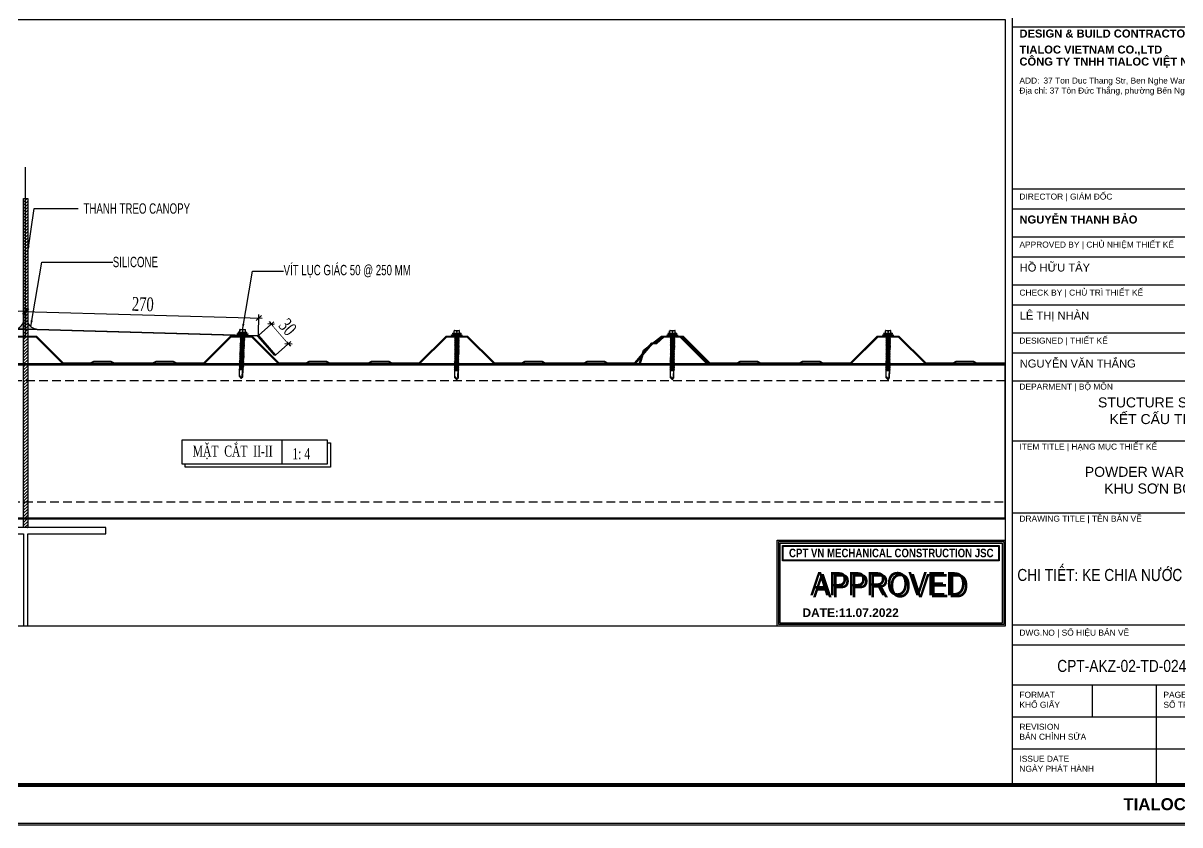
# Model space of a CAD drawing. Header units: inches. Extents: x 340055 to 349452, y -34649 to -30845.
# Drawn here: x 344482.1 to 344817.4, y -33306.8 to -33074.5 of the extents above; entities that cross this region are included whole.
import ezdxf
from ezdxf.enums import TextEntityAlignment as Align

# ---------------------------------------------------------------- set-up
doc = ezdxf.new("R2010")
doc.units = ezdxf.units.IN
doc.header["$MEASUREMENT"] = 0
doc.linetypes.add('HIDDEN', pattern=[0.375, 0.25, -0.125])
for name, color, linetype in [('0 @ 1', 7, 'Continuous'), ('1', 1, 'Continuous'), ('2', 2, 'Continuous'), ('3', 3, 'Continuous'), ('9', 9, 'Continuous'), ('DIM', 8, 'Continuous'), ('flashing', 6, 'Continuous'), ('NET IN', 3, 'Continuous'), ('STRUCTURE', 1, 'Continuous')]:
    doc.layers.add(name, color=color, linetype=linetype)
doc.layers.add('Cover text', color=7, linetype='Continuous', true_color=0x52370f)
for name, color, linetype, lineweight in [('TEXT @ 1', 7, 'Continuous', 20), ('TL-TIILE BLOCK A2$0$TL-TITLE BLOCK - TEXT @ 1', 7, 'Continuous', 25), ('TL-TIILE BLOCK A2$0$TL-TITLE BLOCK 1', 7, 'Continuous', 50), ('TL-TIILE BLOCK A2$0$TL-TITLE BLOCK 2', 7, 'Continuous', 25)]:
    doc.layers.add(name, color=color, linetype=linetype, lineweight=lineweight)
doc.styles.add('2501', font='', dxfattribs={"height": 250})
doc.styles.add('HX3', font='')
doc.styles.add('ST1', font='times.ttf', dxfattribs={"width": 0.7})
doc.styles.add('ST1H', font='vnshxh.shx', dxfattribs={"width": 0.7})
doc.styles.add('TIEU DE', font='', dxfattribs={"width": 0.8})
doc.styles.add('TL-TIILE BLOCK A2$0$MEP-TEXT T.BLOCK 1', font='arial.ttf', dxfattribs={"height": 1.5})
doc.styles.add('TL-TIILE BLOCK A2$0$MEP-TEXT T.BLOCK 2', font='arial.ttf')
doc.styles.add('TL-TIILE BLOCK A2$0$MEP-TEXT T.BLOCK 3', font='arial.ttf', dxfattribs={"height": 3})
doc.styles.get('2501').set_extended_font_data('.VnArialH', bold=True)
doc.styles.get('HX3').set_extended_font_data('.VnBlackH')
doc.styles.get('TIEU DE').set_extended_font_data('.VnArial NarrowH')
doc.dimstyles.new('3', dxfattribs={"dimtxt": 3.5, "dimasz": 1.8, "dimexe": 1, "dimexo": 0, "dimgap": 1, "dimtad": 1, "dimdec": 0, "dimlfac": 3, "dimzin": 0, "dimdsep": 46, "dimtxsty": 'ST1H', "dimblk": 'OBLIQUE', "dimcen": 1, "dimdle": 1, "dimclrd": 8, "dimclre": 8, "dimclrt": 3, "dimadec": 0, "dimazin": 0, "dimtfac": 1, "dimtdec": 0, "dimtix": 1, "dimtofl": 0, "dimtmove": 1, "dimatfit": 3, "dimfxl": 0, "dimtolj": 1, "dimtzin": 0, "dimlwd": -1, "dimlwe": -1, "dimarcsym": 0})
doc.dimstyles.new('4', dxfattribs={"dimtxt": 4, "dimasz": 1.5, "dimexe": 1, "dimexo": 0, "dimgap": 1, "dimtad": 1, "dimdec": 0, "dimlfac": 4, "dimzin": 0, "dimdsep": 46, "dimtxsty": 'ST1', "dimblk": 'OBLIQUE', "dimcen": 1, "dimdle": 1, "dimclrd": 8, "dimclre": 8, "dimclrt": 3, "dimadec": 0, "dimazin": 0, "dimtfac": 1, "dimtdec": 0, "dimtix": 1, "dimtmove": 0, "dimatfit": 3, "dimfxl": 0, "dimtolj": 1, "dimtzin": 0, "dimlwd": -1, "dimlwe": -1, "dimarcsym": 0})

# ---------------------------------------------------------------- blocks, each defined once
blk = doc.blocks.new('A$C26A6701F')
at = {"layer": 'STRUCTURE', "color": 1, "linetype": 'Continuous'}
for p, q in [((0.93, 17.84), (0.93, 18.77)), ((0.97, 17.84), (1.03, 18.61)), ((1.07, 18.91), (2.93, 18.91)), ((1.91, 18.61), (1.97, 17.84)), ((2.04, 17.84), (2.1, 18.61)), ((2.97, 18.61), (3.04, 17.84)), ((3.07, 17.84), (3.07, 18.77)), ((0, 17.21), (1.33, 17.54)), ((0, 17.08), (0, 17.21)), ((0, 17.21), (4, 17.21)), ((4, 17.08), (0, 17.08)), ((3.94, 16.71), (0.06, 16.71)), ((0.4, 17.84), (3.6, 17.84)), ((0.4, 17.57), (1.2, 17.57)), ((1.12, 14.3), (2.9, 14.57)), ((1.39, 14.5), (1.12, 14.3)), ((1.12, 14.3), (1.38, 14.19)), ((1.12, 13.82), (2.9, 14.1)), ((1.39, 14.03), (1.12, 13.82)), ((1.12, 13.82), (1.38, 13.72)), ((1.12, 13.35), (2.89, 13.63)), ((1.38, 13.56), (1.12, 13.35)), ((1.13, 15.25), (2.9, 15.52)), ((1.39, 15.45), (1.13, 15.25)), ((1.13, 15.25), (1.39, 15.14)), ((1.13, 14.77), (2.9, 15.05)), ((1.39, 14.98), (1.13, 14.77)), ((1.13, 14.77), (1.39, 14.66)), ((1.19, 16.71), (1.14, 16.67)), ((1.14, 16.67), (1.4, 16.71)), ((1.14, 16.67), (1.4, 16.56)), ((1.14, 16.2), (2.91, 16.47)), ((1.4, 16.4), (1.14, 16.2)), ((1.14, 16.2), (1.39, 16.09)), ((1.14, 15.72), (2.91, 16)), ((1.4, 15.93), (1.14, 15.72)), ((1.14, 15.72), (1.39, 15.61)), ((1.2, 17.57), (2.8, 17.57)), ((1.33, 17.54), (1.33, 17.57)), ((1.33, 17.54), (2.67, 17.54)), ((1.38, 14.19), (2.72, 14.38)), ((1.38, 14.03), (1.38, 14.19)), ((1.38, 13.72), (2.72, 13.91)), ((2.69, 13.74), (1.38, 13.56)), ((1.38, 13.56), (1.38, 13.72)), ((1.38, 13.24), (2.72, 13.44)), ((1.39, 16.09), (2.73, 16.28)), ((1.39, 15.93), (1.39, 16.09)), ((1.39, 15.61), (2.73, 15.81)), ((2.7, 15.64), (1.39, 15.45)), ((1.39, 15.45), (1.39, 15.61)), ((1.39, 15.14), (2.73, 15.33)), ((2.7, 15.16), (1.39, 14.98)), ((1.39, 14.98), (1.39, 15.14)), ((1.39, 14.66), (2.73, 14.86)), ((2.7, 14.69), (1.39, 14.5)), ((1.39, 14.5), (1.39, 14.67)), ((2.7, 14.21), (1.39, 14.03)), ((1.4, 16.56), (2.42, 16.71)), ((2.71, 16.59), (1.4, 16.4)), ((1.4, 16.4), (1.4, 16.56)), ((2.71, 16.11), (1.4, 15.93)), ((2.67, 17.54), (2.67, 17.57)), ((2.67, 17.54), (4, 17.21)), ((2.69, 13.74), (2.69, 13.91)), ((2.69, 13.74), (2.89, 13.63)), ((2.69, 13.43), (2.69, 13.27)), ((2.7, 15.64), (2.7, 15.8)), ((2.7, 15.64), (2.9, 15.52)), ((2.7, 15.16), (2.7, 15.33)), ((2.7, 15.16), (2.9, 15.05)), ((2.7, 14.69), (2.7, 14.85)), ((2.7, 14.69), (2.9, 14.57)), ((2.7, 14.21), (2.7, 14.38)), ((2.7, 14.21), (2.9, 14.1)), ((2.71, 16.59), (2.71, 16.71)), ((2.71, 16.59), (2.91, 16.47)), ((2.71, 16.11), (2.71, 16.28)), ((2.71, 16.11), (2.91, 16)), ((2.72, 14.38), (2.9, 14.57)), ((2.72, 13.91), (2.9, 14.1)), ((2.72, 13.44), (2.89, 13.63)), ((2.73, 16.28), (2.91, 16.47)), ((2.73, 15.81), (2.91, 16)), ((2.73, 15.33), (2.9, 15.52)), ((2.73, 14.86), (2.9, 15.05)), ((2.8, 17.57), (3.6, 17.57)), ((4, 17.21), (4, 17.08)), ((1.08, 9.55), (2.86, 9.83)), ((1.34, 9.76), (1.08, 9.55)), ((1.08, 9.55), (1.34, 9.45)), ((1.08, 9.08), (2.85, 9.36)), ((1.34, 9.29), (1.08, 9.08)), ((1.08, 9.08), (1.34, 8.97)), ((1.09, 10.98), (2.86, 11.25)), ((1.35, 11.18), (1.09, 10.98)), ((1.09, 10.98), (1.35, 10.87)), ((1.09, 10.5), (2.86, 10.78)), ((1.35, 10.71), (1.09, 10.5)), ((1.09, 10.5), (1.35, 10.39)), ((1.09, 10.03), (2.86, 10.3)), ((1.35, 10.23), (1.09, 10.03)), ((1.09, 10.03), (1.34, 9.92)), ((1.1, 11.93), (2.88, 12.2)), ((1.36, 12.13), (1.1, 11.93)), ((1.1, 11.93), (1.36, 11.82)), ((1.1, 11.45), (2.87, 11.73)), ((1.36, 11.66), (1.1, 11.45)), ((1.1, 11.45), (1.36, 11.34)), ((1.11, 12.88), (2.89, 13.15)), ((1.38, 13.08), (1.11, 12.88)), ((1.11, 12.88), (1.37, 12.77)), ((1.11, 12.4), (2.88, 12.68)), ((1.37, 12.61), (1.11, 12.4)), ((1.11, 12.4), (1.37, 12.29)), ((1.12, 13.35), (1.38, 13.24)), ((2.64, 9), (1.33, 8.81)), ((1.33, 8.81), (1.34, 8.97)), ((1.34, 9.92), (2.68, 10.11)), ((2.65, 9.95), (1.34, 9.76)), ((1.34, 9.92), (1.34, 9.76)), ((1.34, 9.45), (2.68, 9.64)), ((2.65, 9.47), (1.34, 9.29)), ((1.34, 9.29), (1.34, 9.45)), ((1.34, 8.97), (2.67, 9.17)), ((2.66, 11.37), (1.35, 11.18)), ((1.35, 11.18), (1.36, 11.34)), ((1.35, 10.87), (2.69, 11.06)), ((2.66, 10.89), (1.35, 10.71)), ((1.35, 10.71), (1.35, 10.87)), ((1.35, 10.39), (2.69, 10.59)), ((2.66, 10.42), (1.35, 10.23)), ((1.35, 10.23), (1.35, 10.39)), ((2.68, 12.32), (1.36, 12.13)), ((1.36, 11.82), (2.7, 12.01)), ((2.67, 11.84), (1.36, 11.66)), ((1.36, 11.66), (1.36, 11.82)), ((1.36, 11.34), (2.7, 11.54)), ((1.37, 12.77), (2.71, 12.96)), ((2.68, 12.79), (1.37, 12.61)), ((1.37, 12.61), (1.37, 12.77)), ((1.37, 12.29), (2.71, 12.49)), ((1.37, 12.13), (1.37, 12.29)), ((2.69, 13.27), (1.38, 13.08)), ((1.38, 13.24), (1.38, 13.08)), ((2.64, 9), (2.64, 9.16)), ((2.64, 9), (2.84, 8.88)), ((2.65, 10.1), (2.65, 9.95)), ((2.65, 9.95), (2.86, 9.83)), ((2.65, 9.47), (2.65, 9.64)), ((2.65, 9.47), (2.85, 9.36)), ((2.66, 11.37), (2.67, 11.53)), ((2.66, 11.37), (2.86, 11.25)), ((2.66, 10.89), (2.67, 11.06)), ((2.66, 10.89), (2.86, 10.78)), ((2.66, 10.42), (2.66, 10.58)), ((2.66, 10.42), (2.86, 10.3)), ((2.67, 11.84), (2.67, 12.01)), ((2.67, 11.84), (2.87, 11.73)), ((2.67, 9.17), (2.85, 9.36)), ((2.68, 12.79), (2.68, 12.96)), ((2.68, 12.79), (2.88, 12.68)), ((2.68, 12.32), (2.68, 12.48)), ((2.68, 12.32), (2.88, 12.2)), ((2.68, 10.11), (2.86, 10.3)), ((2.68, 9.64), (2.86, 9.83)), ((2.69, 13.27), (2.89, 13.15)), ((2.69, 11.06), (2.86, 11.25)), ((2.69, 10.59), (2.86, 10.78)), ((2.7, 12.01), (2.88, 12.2)), ((2.7, 11.54), (2.87, 11.73)), ((2.71, 12.96), (2.89, 13.15)), ((2.71, 12.49), (2.88, 12.68)), ((1.03, 4.81), (2.81, 5.09)), ((1.29, 5.02), (1.03, 4.81)), ((1.03, 4.81), (1.29, 4.7)), ((1.03, 4.33), (2.8, 4.61)), ((1.29, 4.54), (1.03, 4.33)), ((1.04, 5.76), (2.81, 6.03)), ((1.3, 5.96), (1.04, 5.76)), ((1.04, 5.76), (1.3, 5.65)), ((1.04, 5.28), (2.81, 5.56)), ((1.3, 5.49), (1.04, 5.28)), ((1.04, 5.28), (1.29, 5.17)), ((1.05, 6.71), (2.83, 6.98)), ((1.31, 6.91), (1.05, 6.71)), ((1.05, 6.71), (1.31, 6.6)), ((1.05, 6.23), (2.82, 6.51)), ((1.31, 6.44), (1.05, 6.23)), ((1.05, 6.23), (1.31, 6.12)), ((1.06, 8.13), (2.84, 8.41)), ((1.33, 8.34), (1.06, 8.13)), ((1.06, 8.13), (1.32, 8.02)), ((1.06, 7.65), (2.83, 7.93)), ((1.32, 7.86), (1.06, 7.65)), ((1.06, 7.65), (1.32, 7.55)), ((1.06, 7.18), (2.83, 7.46)), ((1.32, 7.39), (1.06, 7.18)), ((1.06, 7.18), (1.32, 7.07)), ((1.07, 8.6), (2.84, 8.88)), ((1.33, 8.81), (1.07, 8.6)), ((1.07, 8.6), (1.33, 8.5)), ((1.29, 5.17), (2.63, 5.37)), ((2.6, 5.2), (1.29, 5.02)), ((1.29, 5.01), (1.29, 5.17)), ((1.29, 4.7), (2.63, 4.9)), ((2.6, 4.72), (1.29, 4.54)), ((1.29, 4.54), (1.29, 4.7)), ((2.61, 6.15), (1.3, 5.96)), ((1.3, 5.96), (1.31, 6.12)), ((1.3, 5.65), (2.64, 5.84)), ((2.61, 5.67), (1.3, 5.49)), ((1.3, 5.49), (1.3, 5.65)), ((2.63, 7.1), (1.31, 6.91)), ((1.31, 6.6), (2.65, 6.79)), ((2.62, 6.62), (1.31, 6.44)), ((1.31, 6.44), (1.31, 6.6)), ((1.31, 6.12), (2.64, 6.32)), ((1.32, 8.02), (2.66, 8.22)), ((2.63, 8.05), (1.32, 7.86)), ((1.32, 7.86), (1.32, 8.02)), ((1.32, 7.55), (2.66, 7.74)), ((2.63, 7.57), (1.32, 7.39)), ((1.32, 7.39), (1.32, 7.55)), ((1.32, 7.07), (2.66, 7.27)), ((1.32, 6.91), (1.32, 7.07)), ((1.33, 8.5), (2.67, 8.69)), ((2.64, 8.52), (1.33, 8.34)), ((1.33, 8.34), (1.33, 8.5)), ((2.6, 5.2), (2.61, 5.36)), ((2.6, 5.2), (2.81, 5.09)), ((2.6, 4.72), (2.6, 4.89)), ((2.6, 4.72), (2.8, 4.61)), ((2.61, 6.15), (2.62, 6.31)), ((2.61, 6.15), (2.81, 6.03)), ((2.61, 5.67), (2.61, 5.84)), ((2.61, 5.67), (2.81, 5.56)), ((2.62, 6.62), (2.62, 6.79)), ((2.62, 6.62), (2.82, 6.51)), ((2.62, 4.42), (2.8, 4.61)), ((2.63, 8.05), (2.63, 8.21)), ((2.63, 8.05), (2.83, 7.93)), ((2.63, 7.57), (2.63, 7.74)), ((2.63, 7.57), (2.83, 7.46)), ((2.63, 7.1), (2.63, 7.26)), ((2.63, 7.1), (2.83, 6.98)), ((2.63, 5.37), (2.81, 5.56)), ((2.63, 4.9), (2.81, 5.09)), ((2.64, 8.52), (2.64, 8.69)), ((2.64, 8.52), (2.84, 8.41)), ((2.64, 6.32), (2.82, 6.51)), ((2.64, 5.84), (2.81, 6.03)), ((2.65, 6.79), (2.83, 6.98)), ((2.66, 8.22), (2.84, 8.41)), ((2.66, 7.74), (2.83, 7.93)), ((2.66, 7.27), (2.83, 7.46)), ((2.67, 8.69), (2.84, 8.88)), ((1.02, 3.86), (2.8, 4.14)), ((1.28, 4.07), (1.02, 3.86)), ((1.02, 3.86), (1.28, 3.75)), ((1.28, 3.59), (1.02, 3.38)), ((1.02, 3.38), (2.31, 3.59)), ((1.02, 3.38), (1.28, 3.28)), ((1.03, 4.33), (1.28, 4.23)), ((1.27, 0.62), (1.28, 3.28)), ((1.27, 0.62), (1.41, 0.81)), ((1.27, 0.62), (1.88, 0.02)), ((1.28, 4.23), (2.62, 4.42)), ((2.62, 4.25), (1.28, 4.07)), ((1.28, 4.07), (1.28, 4.23)), ((1.28, 3.75), (2.62, 3.95)), ((1.28, 3.59), (1.28, 3.75)), ((2.35, 3.74), (1.28, 3.59)), ((1.28, 3.28), (2.21, 3.41)), ((1.67, 0.81), (1.98, 0.02)), ((1.96, 0.08), (2.26, 0.64)), ((1.98, 0.02), (2.6, 0.61)), ((2.38, 0.96), (2.56, 3.71)), ((2.62, 3.78), (2.52, 3.77)), ((2.52, 3.46), (2.61, 3.47)), ((2.54, 3.62), (2.79, 3.66)), ((2.6, 0.61), (2.61, 3.47)), ((2.61, 3.47), (2.79, 3.66)), ((2.62, 4.25), (2.62, 4.41)), ((2.8, 4.14), (2.62, 4.25)), ((2.62, 3.95), (2.8, 4.14)), ((2.62, 3.78), (2.62, 3.95)), ((2.79, 3.66), (2.62, 3.78))]:
    blk.add_line(p, q, dxfattribs=at)
for centre, major_axis, ratio, start_param, end_param in [((1.07, 18.77), (-0.0943, 0.0943), 1, -0.785398, 0.785398), ((1.47, 18.04), (0.508, 0.508), 1, 0.131933, 1.438864), ((2.54, 18.04), (0.508, 0.508), 1, 0.131933, 1.438864), ((2.93, 18.77), (-0.0943, 0.0943), 1, 3.926991, 5.497787), ((-1.11, 16.72), (-0.822, 0.822), 1, 3.915086, 4.236522), ((0.42, 17.71), (0.0956, 0.0956), 1, 0.954633, 3.757756), ((3.55, 17.71), (-0.1, 0.1), 1, 2.701137, 5.152845), ((5.1, 16.72), (-1.15, 0.17), 0.90746, -0.177273, 0.177273), ((1.54, 0.72), (0.111, 0.111), 1, 6.085329, 8.011019), ((1.93, 0.09), (0.0625, 0.0625), 1, 3.247504, 4.535451), ((1.82, 3.74), (0.363, 0.363), 1, 4.808661, 5.407478), ((1.79, 0.99), (0.416, 0.416), 1, 4.859665, 5.449971), ((2.44, 3.68), (0.0836, 0.0836), 1, 5.766736, 8.502032)]:
    blk.add_ellipse(centre, major_axis=major_axis, ratio=ratio, start_param=start_param, end_param=end_param, dxfattribs=at)
blk = doc.blocks.new('_Oblique')
at = {"color": 0, "linetype": 'ByBlock', "lineweight": -2}
blk.add_line((-0.5, -0.5), (0.5, 0.5), dxfattribs=at)
blk = doc.blocks.new('*D588')
at = {"color": 8, "linetype": 'Continuous', "transparency": 16777216}
for p, q in [((344482.79, -33163.1), (344482.61, -33157)), ((344483.64, -33157.98), (344414.18, -33159.93)), ((344415.32, -33165), (344415.15, -33158.9))]:
    blk.add_line(p, q, dxfattribs=at)
at = {"layer": 'Defpoints', "color": 0, "transparency": 16777216}
for p in [(344415.18, -33159.9), (344482.79, -33163.1), (344415.32, -33165)]:
    blk.add_point(p, dxfattribs=at)
at = {"color": 8, "transparency": 16777216, "xscale": 1.5, "yscale": 1.5, "zscale": 1.5}
for p, rotation in [((344482.64, -33158), 1.613940548252577), ((344415.18, -33159.9), 181.6139405482526)]:
    blk.add_blockref('_Oblique', p, dxfattribs=dict(at, rotation=rotation))
at = {"color": 3, "transparency": 16777216, "insert": (344448.82, -33155.91), "char_height": 4, "attachment_point": 5, "rotation": 1.6139, "style": 'ST1', "bg_fill": 3, "box_fill_scale": 1.25, "bg_fill_color": 256, "bg_fill_true_color": 13158600, "bg_fill_transparency": 0}
blk.add_mtext('\\A1;270', dxfattribs=at)
blk = doc.blocks.new('*D589')
at = {"color": 8, "linetype": 'Continuous', "transparency": 16777216}
for p, q in [((344550.25, -33165), (344554.75, -33161.07)), ((344553.34, -33160.97), (344559.6, -33168.13)), ((344555.2, -33170.66), (344559.7, -33166.72))]:
    blk.add_line(p, q, dxfattribs=at)
at = {"layer": 'Defpoints', "color": 0, "transparency": 16777216}
for p in [(344550.25, -33165), (344555.2, -33170.66)]:
    blk.add_point(p, dxfattribs=at)
at = {"color": 8, "transparency": 16777216, "xscale": 1.5, "yscale": 1.5, "zscale": 1.5}
for p, rotation in [((344554, -33161.72), 131.1719490839702), ((344558.94, -33167.38), 311.1719490839702)]:
    blk.add_blockref('_Oblique', p, dxfattribs=dict(at, rotation=rotation))
at = {"color": 3, "transparency": 16777216, "insert": (344558.75, -33162.55), "char_height": 4, "attachment_point": 5, "rotation": 311.1719, "style": 'ST1', "bg_fill": 3, "box_fill_scale": 1.25, "bg_fill_color": 256, "bg_fill_true_color": 13158600, "bg_fill_transparency": 0}
blk.add_mtext('\\A1;30', dxfattribs=at)
at = {"layer": 'Defpoints', "color": 0, "transparency": 16777216}
blk.add_point((344558.94, -33167.38), dxfattribs=at)
blk = doc.blocks.new('*D590')
at = {"color": 8, "linetype": 'Continuous', "transparency": 16777216}
for p, q in [((344482.79, -33163.1), (344482.96, -33157.02)), ((344481.93, -33158), (344551.39, -33159.95)), ((344550.25, -33165), (344550.42, -33158.93))]:
    blk.add_line(p, q, dxfattribs=at)
at = {"layer": 'Defpoints', "color": 0, "transparency": 16777216}
for p in [(344550.39, -33159.93), (344482.79, -33163.1), (344550.25, -33165)]:
    blk.add_point(p, dxfattribs=at)
at = {"color": 8, "transparency": 16777216, "xscale": 1.5, "yscale": 1.5, "zscale": 1.5}
for p, rotation in [((344482.93, -33158.02), 178.3860594517474), ((344550.39, -33159.93), 358.3860594517474)]:
    blk.add_blockref('_Oblique', p, dxfattribs=dict(at, rotation=rotation))
at = {"color": 3, "transparency": 16777216, "insert": (344516.75, -33155.94), "char_height": 4, "attachment_point": 5, "rotation": 358.3861, "style": 'ST1', "bg_fill": 3, "box_fill_scale": 1.25, "bg_fill_color": 256, "bg_fill_true_color": 13158600, "bg_fill_transparency": 0}
blk.add_mtext('\\A1;270', dxfattribs=at)
blk = doc.blocks.new('DAUKIEMSOAT')
at = {"layer": '1'}
h = blk.add_hatch(color=10, dxfattribs=at)
h.dxf.hatch_style = 1
h.paths.add_polyline_path([(-1009.3, -10752.83), (-1009.3, -10728.79), (-944.11, -10728.79), (-944.11, -10752.83)], flags=16)
h.paths.add_polyline_path([(-1009.73, -10753.26), (-1009.73, -10728.36), (-943.68, -10728.36), (-943.68, -10753.26)])
h = blk.add_hatch(color=10, dxfattribs=at)
h.dxf.hatch_style = 1
h.paths.add_polyline_path([(-945.66, -10734.13), (-1008.05, -10734.13), (-1008.05, -10730.05), (-945.66, -10730.05)], flags=16)
h.paths.add_polyline_path([(-945.4, -10729.86), (-945.4, -10734.33), (-1008.24, -10734.33), (-1008.24, -10729.86)])
at = {"layer": '1', "color": 10}
for points in [[(-1009.73, -10753.26), (-1009.73, -10728.36), (-943.68, -10728.36), (-943.68, -10753.26)], [(-1009.3, -10752.83), (-1009.3, -10728.79), (-944.11, -10728.79), (-944.11, -10752.83)], [(-1008.87, -10752.4), (-1008.87, -10729.22), (-944.54, -10729.22), (-944.54, -10752.4)], [(-945.4, -10729.86), (-945.4, -10734.33), (-1008.24, -10734.33), (-1008.24, -10729.86)], [(-945.66, -10734.13), (-1008.05, -10734.13), (-1008.05, -10730.05), (-945.66, -10730.05)]]:
    blk.add_lwpolyline(points, close=True, dxfattribs=at)
at = {"layer": '1', "color": 10, "style": '2501', "width": 0.8}
blk.add_text('CPT VN MECHANICAL CONSTRUCTION JSC', height=2.5, dxfattribs=at).set_placement((-1006.34, -10733.32))
at = {"layer": '1', "color": 10, "style": 'HX3', "width": 0.9}
blk.add_text('APPROVED', height=6.75, dxfattribs=at).set_placement((-977.64, -10744.37), align=Align.CENTER)
at = {"layer": '1', "color": 251, "linetype": 'Continuous', "true_color": 0x645e5e, "style": 'HX3', "width": 0.9}
blk.add_text('APPROVED', height=6.75, dxfattribs=at).set_placement((-976.82, -10744.92), align=Align.CENTER)
at = {"layer": '1', "color": 10, "style": '2501'}
blk.add_attdef('DATE', text='', height=2.48, dxfattribs=at).set_placement((-1002.45, -10749.37), align=Align.MIDDLE_LEFT)
blk = doc.blocks.new('A$C57dc6cef')
at = {"layer": 'DIM', "color": 1}
blk.add_blockref('DAUKIEMSOAT', (1009.73, 10753.26), dxfattribs=at).add_auto_attribs({'DATE': 'DATE:11.07.2022'})
blk = doc.blocks.new('A$Cc64c765f')
at = {"layer": '9'}
blk.add_blockref('A$C57dc6cef', (-1.75, 0), dxfattribs=at)
blk = doc.blocks.new('kt kien truc 1')
at = {"layer": 'Defpoints', "color": 8}
blk.add_lwpolyline([(0, 0), (594, 0), (594, 420), (0, 420)], close=True, dxfattribs=at)
at = {"layer": 'TL-TIILE BLOCK A2$0$TL-TITLE BLOCK 1', "const_width": 1}
blk.add_lwpolyline([(20, 10), (579, 10), (584, 15), (584, 405), (579, 410), (20, 410), (15, 405), (15, 15)], close=True, dxfattribs=at)
at = {"layer": 'TL-TIILE BLOCK A2$0$TL-TITLE BLOCK 2'}
for p, q in [((509, 410), (509, 10)), ((509, 199.5), (584, 199.5)), ((509, 159), (584, 159)), ((509, 154), (559, 154)), ((509, 147), (584, 147)), ((509, 142), (559, 142)), ((509, 135), (584, 135)), ((509, 130), (559, 130)), ((509, 123), (584, 123)), ((509, 118), (559, 118)), ((509, 111), (584, 111)), ((509, 96), (584, 96)), ((509, 78), (584, 78)), ((509, 50), (584, 50)), ((509, 45), (584, 45)), ((509, 35), (584, 35)), ((529, 35), (529, 27)), ((545, 35), (545, 10)), ((509, 27), (584, 27)), ((509, 19), (584, 19))]:
    blk.add_line(p, q, dxfattribs=at)
at = {"layer": '0 @ 1', "attachment_point": 1}
for s, width, insert, char_height, style in [('\\pt10;{\\fArial|b1|i0|c0|p34;NGUYỄN THANH BẢO}', 32.1571, (510.79, 152.31), 2, 'TL-TIILE BLOCK A2$0$MEP-TEXT T.BLOCK 2'), ('\\pt15;{\\fArial|b1|i0|c0|p34;TIALOC CONFIDENTIAL}', 49.3859, (536.78, 6.67), 3, 'TL-TIILE BLOCK A2$0$MEP-TEXT T.BLOCK 3')]:
    blk.add_mtext_dynamic_manual_height_columns(s, width=width, gutter_width=12.5, heights=[0], dxfattribs=dict(at, insert=insert, char_height=char_height, style=style))
at = {"layer": 'TEXT @ 1', "attachment_point": 1, "style": 'TL-TIILE BLOCK A2$0$MEP-TEXT T.BLOCK 1'}
for s, width, insert, char_height in [('{\\C1;HỒ HỮU TÂY}', 50.8254, (510.84, 140.31), 2), ('{\\C1;LÊ THỊ NHÀN}', 50.8254, (510.84, 128.31), 2), ('{\\C1;NGUYỄN VĂN THẮNG}', 50.8254, (510.84, 116.31), 2), ('\\pi10.02899;{\\C1;STUCTURE STEEL \\P\\pi12.90587;KẾT CẤU THÉP}', 50.8254, (520.39, 106.84), 2.5), ('\\pi10.78205;{\\C1;POWDER WAREHOUSE\\P     KHU SƠN BỘT}', 64.0147, (516.35, 89.49), 2.5)]:
    blk.add_mtext_dynamic_manual_height_columns(s, width=width, gutter_width=15, heights=[0], dxfattribs=dict(at, insert=insert, char_height=char_height))
at = {"layer": 'TL-TIILE BLOCK A2$0$TL-TITLE BLOCK - TEXT @ 1', "attachment_point": 1}
for s, width, insert, char_height, style in [('{\\fArial|b1|i0|c0|p34;DESIGN & BUILD CONTRACTOR | TỔNG THẦU}', 66.5482, (510.78, 198.79), 2, 'TL-TIILE BLOCK A2$0$MEP-TEXT T.BLOCK 2'), ('{\\fArial|b1|i0|c0|p34;TIALOC VIETNAM CO.,LTD}', 66.5482, (510.78, 194.79), 2, 'TL-TIILE BLOCK A2$0$MEP-TEXT T.BLOCK 2'), ('{\\fArial|b1|i0|c0|p34;CÔNG TY TNHH TIALOC VIỆT NAM}', 66.5482, (510.78, 191.79), 2, 'TL-TIILE BLOCK A2$0$MEP-TEXT T.BLOCK 2'), ('ADD:^I37 Ton Duc Thang Str, Ben Nghe Ward, Dictrict 1, Ho Chi Minh City ', 70.4569, (510.78, 186.79), 1.5, 'TL-TIILE BLOCK A2$0$MEP-TEXT T.BLOCK 1'), ('Địa chỉ: 37 Tôn Đức Thắng, phường Bến Nghé, Quận 1, TP. Hồ Chí Minh', 70.522, (510.78, 184.29), 1.5, 'TL-TIILE BLOCK A2$0$MEP-TEXT T.BLOCK 1'), ('DIRECTOR | GIÁM ĐỐC', 57.2397, (510.78, 157.79), 1.5, 'TL-TIILE BLOCK A2$0$MEP-TEXT T.BLOCK 1'), ('APPROVED BY | CHỦ NHIỆM THIẾT KẾ', 57.2397, (510.78, 145.79), 1.5, 'TL-TIILE BLOCK A2$0$MEP-TEXT T.BLOCK 1'), ('CHECK BY | CHỦ TRÌ THIẾT KẾ', 50.8254, (510.78, 133.79), 1.5, 'TL-TIILE BLOCK A2$0$MEP-TEXT T.BLOCK 1'), ('DESIGNED | THIẾT KẾ', 44.9979, (510.78, 121.79), 1.5, 'TL-TIILE BLOCK A2$0$MEP-TEXT T.BLOCK 1'), ('DEPARMENT | BỘ MÔN', 63.0963, (510.78, 110.29), 1.5, 'TL-TIILE BLOCK A2$0$MEP-TEXT T.BLOCK 1'), ('ITEM TITLE | HẠNG MỤC THIẾT KẾ', 63.0963, (510.78, 95.29), 1.5, 'TL-TIILE BLOCK A2$0$MEP-TEXT T.BLOCK 1'), ('DRAWING TITLE | TÊN BẢN VẼ', 63.0963, (510.78, 77.29), 1.5, 'TL-TIILE BLOCK A2$0$MEP-TEXT T.BLOCK 1'), ('DWG.NO | SỐ HIỆU BẢN VẼ', 37.618, (510.78, 48.79), 1.5, 'TL-TIILE BLOCK A2$0$MEP-TEXT T.BLOCK 1'), ('FORMAT', 21.1246, (510.78, 33.27), 1.5, 'TL-TIILE BLOCK A2$0$MEP-TEXT T.BLOCK 1'), ('PAGE NO.', 21.1246, (546.78, 33.27), 1.5, 'TL-TIILE BLOCK A2$0$MEP-TEXT T.BLOCK 1'), ('KHỔ GIẤY', 31.0296, (510.78, 30.77), 1.5, 'TL-TIILE BLOCK A2$0$MEP-TEXT T.BLOCK 1'), ('SỐ TRANG', 31.0296, (546.78, 30.77), 1.5, 'TL-TIILE BLOCK A2$0$MEP-TEXT T.BLOCK 1'), ('REVISION', 21.1246, (510.78, 25.27), 1.5, 'TL-TIILE BLOCK A2$0$MEP-TEXT T.BLOCK 1'), ('BẢN CHỈNH SỬA', 31.0296, (510.78, 22.77), 1.5, 'TL-TIILE BLOCK A2$0$MEP-TEXT T.BLOCK 1'), ('NGÀY PHÁT HÀNH', 31.0296, (510.78, 14.77), 1.5, 'TL-TIILE BLOCK A2$0$MEP-TEXT T.BLOCK 1'), ('ISSUE DATE', 21.1246, (510.78, 17.27), 1.5, 'TL-TIILE BLOCK A2$0$MEP-TEXT T.BLOCK 1')]:
    blk.add_mtext_dynamic_manual_height_columns(s, width=width, gutter_width=15, heights=[0], dxfattribs=dict(at, insert=insert, char_height=char_height, style=style))

msp = doc.modelspace()

# ---------------------------------------------------------------- hatches: boundary and pattern name
at = {"layer": '2'}
h = msp.add_hatch(dxfattribs=at)
h.set_pattern_fill('ANSI31', color=256, scale=5, style=0)
h.set_pattern_definition([(45, (18283.31677, 4798.5053), (-0.4419417382, 0.4419417382), [])])
h.paths.add_polyline_path([(344482.1862, -33125.2915), (344483.3862, -33125.2915), (344483.3862, -33220.6765), (344482.1862, -33220.6765)])

# ---------------------------------------------------------------- linework, layer by layer
msp.add_line((344557.064, -33195.2544), (344557.064, -33202.3283))
at = {"color": 8}
msp.add_lwpolyline([(344197.3901, -33073.4326), (344766.728, -33073.4326), (344766.728, -33249.2225), (344197.3901, -33249.2225)], close=True, dxfattribs=at)
at = {"color": 3, "ltscale": 15}
for points in [[(344479.6612, -33165.1887), (344485.9112, -33165.1887), (344493.7, -33172.9265), (344501.6011, -33172.9265), (344502.5071, -33172.4772), (344507.4992, -33172.4772), (344508.4052, -33172.9265), (344519.6807, -33172.9265), (344520.5867, -33172.4772), (344525.5788, -33172.4772), (344526.4848, -33172.9265), (344534.45, -33172.9265), (344542.1803, -33165.1887), (344548.4303, -33165.1887), (344556.1607, -33172.9265), (344564.0618, -33172.9265), (344564.9678, -33172.4772), (344569.9599, -33172.4772), (344570.8659, -33172.9265), (344582.1414, -33172.9265), (344583.0474, -33172.4772), (344588.0395, -33172.4772), (344588.9455, -33172.9265), (344596.8466, -33172.9265), (344604.6355, -33165.1887), (344610.8855, -33165.1887), (344618.6743, -33172.9265), (344626.5754, -33172.9265), (344627.4814, -33172.4772), (344632.4735, -33172.4772), (344633.3795, -33172.9265), (344644.655, -33172.9265), (344645.561, -33172.4772), (344650.5531, -33172.4772), (344651.4591, -33172.9265), (344659.3602, -33172.9265), (344664.3035, -33167.1546), (344665.5515, -33167.1546), (344667.6604, -33165.1887), (344672.6525, -33165.1887), (344680.3638, -33172.9126), (344683.3317, -33172.9126), (344683.3317, -33173.1765), (344680.2802, -33173.1765), (344672.554, -33165.4387), (344667.7588, -33165.4387), (344665.65, -33167.4046), (344664.4186, -33167.4046), (344659.4753, -33173.1765), (344651.4005, -33173.1765), (344650.4945, -33172.7272), (344645.6196, -33172.7272), (344644.7136, -33173.1765), (344633.3209, -33173.1765), (344632.415, -33172.7272), (344627.54, -33172.7272), (344626.634, -33173.1765), (344618.5712, -33173.1765), (344610.7824, -33165.4387), (344604.7385, -33165.4387), (344596.9497, -33173.1765), (344588.8869, -33173.1765), (344587.9809, -33172.7272), (344583.106, -33172.7272), (344582.2, -33173.1765), (344570.8073, -33173.1765), (344569.9014, -33172.7272), (344565.0264, -33172.7272), (344564.1204, -33173.1765), (344556.0571, -33173.1765), (344548.3267, -33165.4387), (344542.284, -33165.4387), (344534.5536, -33173.1765), (344526.4262, -33173.1765), (344525.5202, -33172.7272), (344520.6453, -33172.7272), (344519.7393, -33173.1765), (344508.3466, -33173.1765), (344507.4407, -33172.7272), (344502.5657, -33172.7272), (344501.6597, -33173.1765), (344493.5969, -33173.1765), (344485.8081, -33165.4387), (344479.7642, -33165.4387)], [(344766.728, -33173.1765), (344758.3466, -33173.1765), (344757.4407, -33172.7272), (344752.5657, -33172.7272), (344751.6597, -33173.1765), (344743.5969, -33173.1765), (344735.8081, -33165.4387), (344729.7642, -33165.4387), (344721.9754, -33173.1765), (344713.8485, -33173.1765), (344712.9426, -33172.7272), (344708.0676, -33172.7272), (344707.1616, -33173.1765), (344695.769, -33173.1765), (344694.863, -33172.7272), (344689.988, -33172.7272), (344689.082, -33173.1765), (344681.0187, -33173.1765), (344673.2883, -33165.4387), (344667.2264, -33165.4387), (344662.0917, -33169.351), (344660.9116, -33173.2241), (344660.6616, -33173.2241), (344661.8417, -33169.2272), (344667.142, -33165.1887), (344673.392, -33165.1887), (344681.1223, -33172.9265), (344689.0235, -33172.9265), (344689.9294, -33172.4772), (344694.9216, -33172.4772), (344695.8275, -33172.9265), (344707.103, -33172.9265), (344708.009, -33172.4772), (344713.0011, -33172.4772), (344713.9071, -33172.9265), (344721.8723, -33172.9265), (344729.6612, -33165.1887), (344735.9112, -33165.1887), (344743.7, -33172.9265), (344751.6011, -33172.9265), (344752.5071, -33172.4772), (344757.4992, -33172.4772), (344758.4052, -33172.9265), (344766.728, -33172.9265)]]:
    msp.add_lwpolyline(points, dxfattribs=at)
at = {"color": 94}
msp.add_lwpolyline([(344197.3901, -33218.1765), (344766.728, -33218.1765), (344766.728, -33173.1765), (344197.3901, -33173.1765)], close=True, dxfattribs=at)
for points in [[(344766.728, -33173.5515), (344197.3901, -33173.5515)], [(344197.3901, -33217.8015), (344766.728, -33217.8015)]]:
    msp.add_lwpolyline(points, dxfattribs=at)
at = {"color": 94, "linetype": 'HIDDEN', "ltscale": 10}
for points in [[(344766.728, -33178.1765), (344197.3901, -33178.1765)], [(344197.3901, -33213.1765), (344766.728, -33213.1765)]]:
    msp.add_lwpolyline(points, dxfattribs=at)
msp.add_lwpolyline([(344528.1138, -33195.2544), (344570.2329, -33195.2544), (344570.2329, -33202.3283), (344528.1138, -33202.3283)], close=True)
at = {"layer": '2'}
msp.add_lwpolyline([(344482.1862, -33125.2915), (344483.3862, -33125.2915), (344483.3862, -33220.6765), (344482.1862, -33220.6765)], close=True, dxfattribs=at)
msp.add_lwpolyline([(344483.3862, -33249.2225), (344483.3862, -33222.4765), (344506.0362, -33222.4765), (344506.0362, -33220.6765), (344459.5362, -33220.6765), (344459.5362, -33222.4765), (344482.1862, -33222.4765), (344482.1862, -33249.2225)], dxfattribs=at)

# ---------------------------------------------------------------- block references
at = {"color": 9, "linetype": 'Continuous', "extrusion": (-1.52348e-10, -5.24717e-09, 1), "xscale": 0.7499999999985356, "yscale": 0.7499999999985356, "zscale": 0.7499999999985356, "rotation": 358.3369215983088}
msp.add_blockref('A$C26A6701F', (344543.7868, -33177.3554, 0.0001), dxfattribs=at)
at = {"color": 9, "linetype": 'Continuous', "extrusion": (-1.9478e-22, -5.24939e-09, 1), "xscale": 0.749999999998181, "yscale": 0.749999999998181, "zscale": 0.749999999998181}
for p in [(344606.2605, -33177.7213, 0.0002), (344668.767, -33177.7213, 0.0002), (344731.2862, -33177.7213, 0.0002)]:
    msp.add_blockref('A$C26A6701F', p, dxfattribs=at)
msp.add_blockref('A$Cc64c765f', (344702.4243, -33249.2225))

# ---------------------------------------------------------------- leaders
at = {"color": 9}
msp.add_leader([(344483.3862, -33140.828), (344485.2271, -33128.2153), (344499.5547, -33128.2153)], dimstyle='3', override={"dimgap": 1, "dimtad": 0}, dxfattribs=at)

# ---------------------------------------------------------------- next in the draw order: texts
at = {"color": 3, "linetype": 'Continuous', "insert": (344560.1088, -33199.2915), "char_height": 3.18182, "attachment_point": 4, "style": 'ST1', "bg_fill": 3, "box_fill_scale": 1.25, "bg_fill_color": 256, "bg_fill_true_color": 13158600, "bg_fill_transparency": 3139400}
msp.add_mtext('\\A1;1: 4', dxfattribs=at)
at = {"layer": '3', "char_height": 3, "attachment_point": 4, "style": 'ST1H', "bg_fill": 2}
for s, insert in [('\\A1;THANH TREO CANOPY ', (344499.5547, -33128.2153)), ('\\A1;silicone', (344508.0358, -33143.7165)), ('\\A1;VÝT LôC GI¸C 50 @ 250 MM', (344557.5548, -33146.3629, 0))]:
    msp.add_mtext(s, dxfattribs=dict(at, insert=insert))

# ---------------------------------------------------------------- next in the draw order: dimensions: what is measured, and where the dimension line sits
at = {"color": 8}
dim = msp.add_aligned_dim(p1=(344482.7862, -33163.1004), p2=(344415.3218, -33165.0012), distance=-5.0988, dimstyle='4', dxfattribs=at)
dim.commit()
dim.dimension.update_dxf_attribs({"geometry": '*D588', "text_midpoint": (344448.8247, -33155.9148)})

# ---------------------------------------------------------------- next in the draw order: linework, layer by layer
msp.add_lwpolyline([(344570.2329, -33196.1), (344571.1311, -33196.1), (344571.1311, -33203.1739), (344529.0119, -33203.1739), (344529.0119, -33202.3283)])
at = {"layer": 'flashing'}
msp.add_lwpolyline([(344482.7862, -33163.2992), (344415.5102, -33165.2336), (344410.5761, -33170.8123), (344410.375, -33170.6575), (344415.3218, -33165.0012), (344482.7862, -33163.1004), (344550.2506, -33165.0012), (344555.1974, -33170.6575), (344554.9962, -33170.8123), (344550.0621, -33165.2336)], close=True, dxfattribs=at)

# ---------------------------------------------------------------- next in the draw order: texts
at = {"color": 3, "linetype": 'Continuous', "insert": (344531.2027, -33198.9045), "char_height": 3.181818, "attachment_point": 4, "style": 'ST1', "bg_fill": 3, "box_fill_scale": 1.25, "bg_fill_color": 256, "bg_fill_true_color": 13158600, "bg_fill_transparency": 3139304}
msp.add_mtext('\\A1;MẶT  CẮT  II-II', dxfattribs=at)

# ---------------------------------------------------------------- next in the draw order: dimensions: what is measured, and where the dimension line sits
at = {"color": 8}
dim = msp.add_aligned_dim(p1=(344550.2506, -33165.0012), p2=(344555.1974, -33170.6575), distance=4.9774, dimstyle='4', dxfattribs=at)
dim.commit()
dim.dimension.update_dxf_attribs({"geometry": '*D589', "text_midpoint": (344558.7549, -33162.5549)})

# ---------------------------------------------------------------- next in the draw order: dimensions: what is measured, and where the dimension line sits
dim = msp.add_aligned_dim(p1=(344482.7862, -33163.1004), p2=(344550.2506, -33165.0012), distance=5.0779, dimstyle='4', dxfattribs=at)
dim.commit()
dim.dimension.update_dxf_attribs({"geometry": '*D590', "text_midpoint": (344516.747, -33155.9358)})

# ---------------------------------------------------------------- next in the draw order: hatches: boundary and pattern name
at = {"true_color": 0x2cc9bc}
h = msp.add_hatch(color=132, dxfattribs=at)
edge = h.paths.add_edge_path()
edge.add_line((344482.1862, -33160.9155), (344482.1862, -33163.1173))
edge.add_line((344482.1862, -33163.1173), (344479.7523, -33163.1858))
edge.add_arc((344479.2108, -33160.1656), 3.0684, 280.164491, 345.85426)
edge = h.paths.add_edge_path()
edge.add_line((344483.3862, -33160.9155), (344483.3862, -33163.1173))
edge.add_line((344483.3862, -33163.1173), (344485.82, -33163.1858))
edge.add_arc((344486.3615, -33160.1656), 3.0684, 194.14574, 259.835509, ccw=False)

# ---------------------------------------------------------------- next in the draw order: linework, layer by layer
at = {"color": 8}
msp.add_line((344482.7862, -33165.4387), (344482.7862, -33116.2173), dxfattribs=at)
at = {"color": 132, "true_color": 0x2cc9bc}
for points in [[(344482.1862, -33160.9155), (344482.1862, -33163.1173), (344479.7523, -33163.1858, 0.29474167)], [(344483.3862, -33160.9155), (344483.3862, -33163.1173), (344485.82, -33163.1858, -0.29474167)]]:
    msp.add_lwpolyline(points, format="xyb", close=True, dxfattribs=at)
at = {"layer": 'NET IN'}
msp.add_lwpolyline([(344178.5705, -32819.8165), (344867.3504, -32819.8165), (344867.3504, -33306.4171), (344178.5705, -33306.4171)], close=True, dxfattribs=at)

# ---------------------------------------------------------------- next in the draw order: block references
at = {"layer": '3'}
ref = msp.add_blockref('kt kien truc 1', (344178.5705, -33306.8326), dxfattribs=dict(at, xscale=1.159562065285868, yscale=1.159562065285868, zscale=1.159562065285868))
ref.add_attrib('TENBANVE', 'CHI TIÕT: KE CHIA N¦íC M¸I CANOPY, CR-02', dxfattribs={"layer": 'Cover text', "ltscale": 0.5, "height": 3.478686, "style": 'TIEU DE'}).set_placement((344814.076, -33234.3998), align=Align.MIDDLE_CENTER)
ref.add_attrib('STT', 'CPT-AKZ-02-TD-024', dxfattribs={"layer": 'Cover text', "ltscale": 0.5, "height": 3.478686, "style": 'TIEU DE'}).set_placement((344800.5134, -33260.7671), align=Align.MIDDLE_CENTER)

# ---------------------------------------------------------------- next in the draw order: leaders
at = {"color": 9}
for points in [[(344484.2685, -33162.4093), (344487.4881, -33143.7165), (344508.0358, -33143.7165)], [(344545.6221, -33163.4453, 0), (344548.5336, -33146.3629, 0), (344557.5548, -33146.3629, 0)]]:
    msp.add_leader(points, dimstyle='3', override={"dimgap": 1, "dimtad": 0}, dxfattribs=at)

doc.saveas('drawing.dxf')
